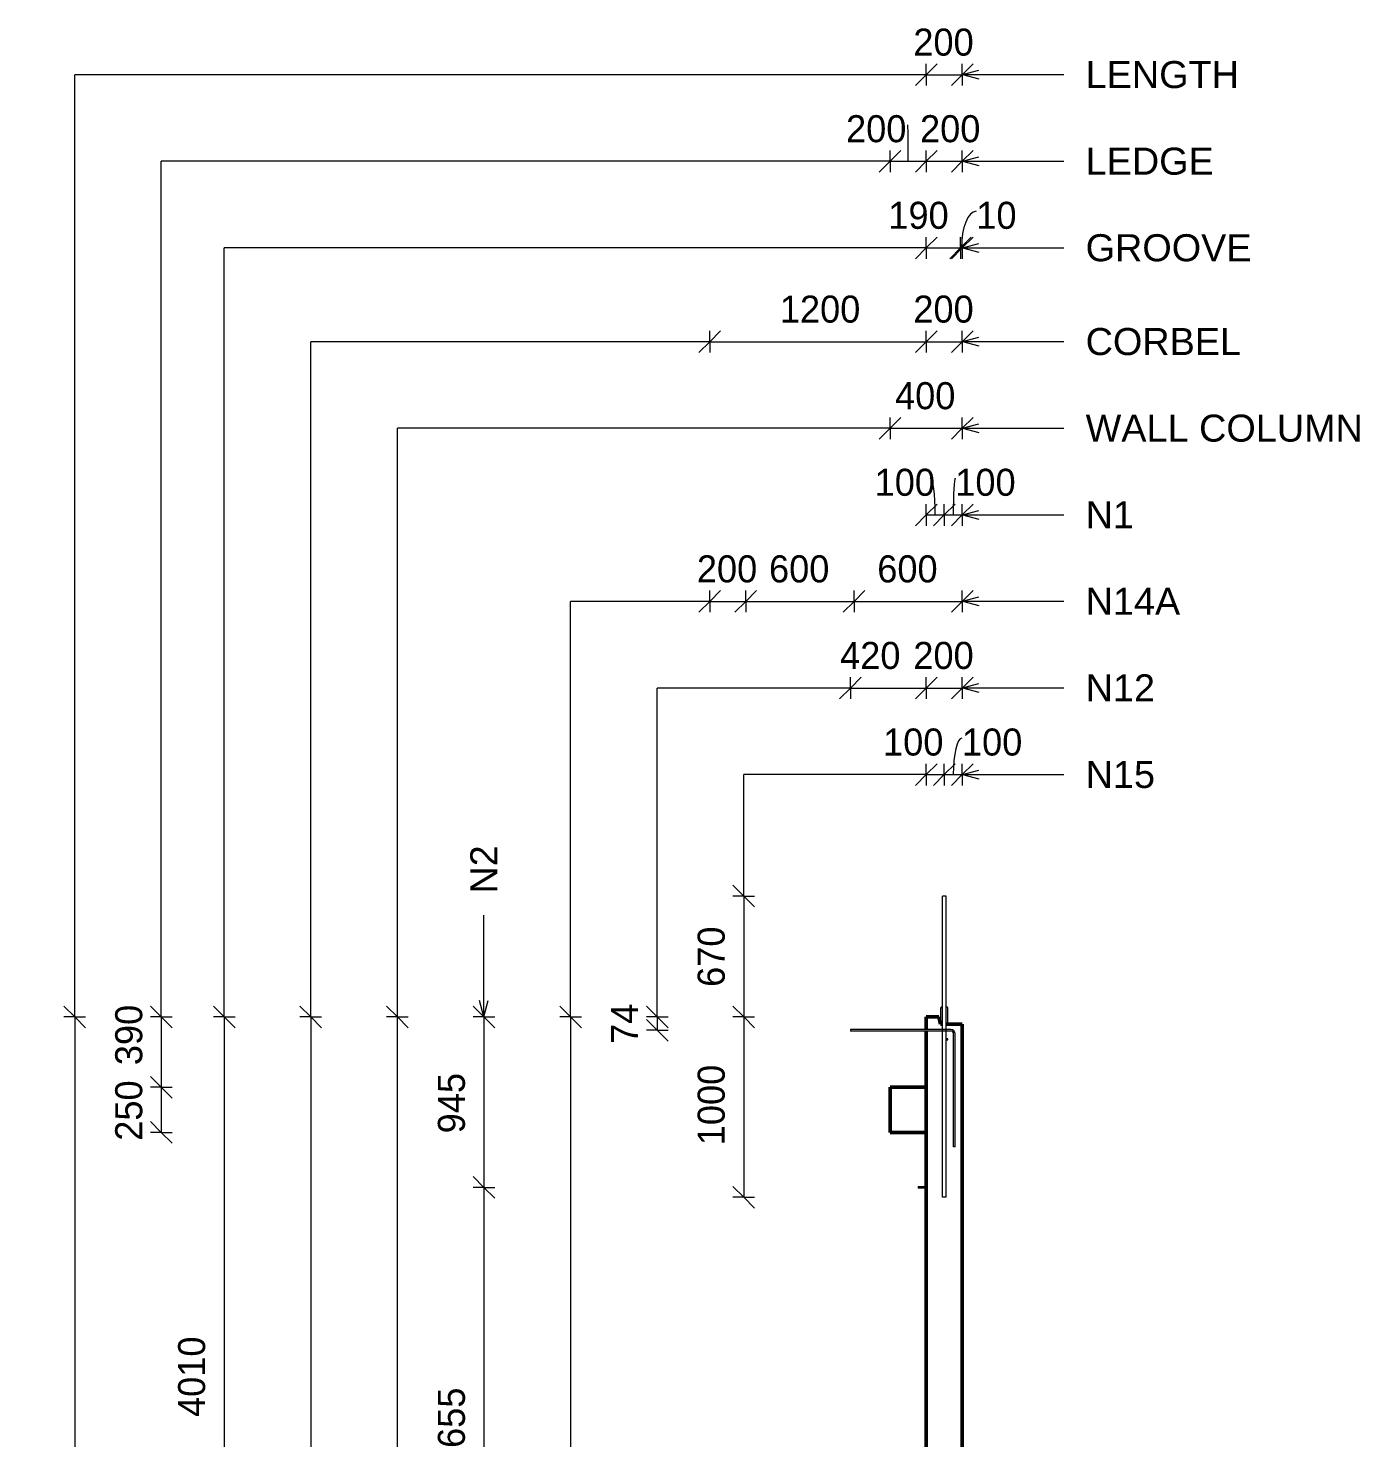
# Model space of a CAD drawing. Header units: millimetres. Extents: x -1213 to 19667, y -2591 to 13692.
# Drawn here: x 12203 to 19584, y 5367 to 13181 of the extents above; entities that cross this region are included whole.
import ezdxf

# ---------------------------------------------------------------- set-up
doc = ezdxf.new("R2010")
doc.units = ezdxf.units.MM
for name, color, linetype, lineweight in [('A-ANNO-DIMS', 211, 'Continuous', 9), ('A-ANNO-DIMS-60', 211, 'Continuous', 9), ('A-DETL-MBND', 5, 'Continuous', 18), ('A-DETL-THIN', 151, 'Continuous', 18), ('A-GENM', 13, 'Continuous', 18), ('A-WALL', 113, 'Continuous', 25), ('G-ANNO-TEXT', 231, 'Continuous', 9), ('S-BEAM', 12, 'Continuous', 18), ('S-RBAR', 171, 'Continuous', 18)]:
    doc.layers.add(name, color=color, linetype=linetype, lineweight=lineweight)
doc.styles.add('Arial_1', font='arial.ttf', dxfattribs={"height": 150})
doc.styles.add('Nirmala UI Semilight', font='NirmalaS.ttf', dxfattribs={"height": 150})
doc.dimstyles.new('Arrow_Filled_-_2_5_NI_UI', dxfattribs={"dimscale": 304.8, "dimtxt": 157.104592, "dimasz": 0.393701, "dimexe": 0.19685, "dimexo": 0.0625, "dimgap": 0.19685, "dimtad": 1, "dimdec": 4, "dimzin": 0, "dimdsep": 46, "dimtxsty": 'Nirmala UI Semilight', "dimblk1": 'OBLIQUE', "dimblk2": 'OBLIQUE', "dimsah": 1, "dimcen": 0.09, "dimazin": 0, "dimtfac": 1, "dimtdec": 4, "dimtix": 1, "dimtmove": 0, "dimatfit": 3, "dimfxl": 0.19685, "dimfxlon": 1, "dimtvp": 1, "dimtolj": 1, "dimtzin": 0, "dimarcsym": 2})
doc.dimstyles.new('Arrow_Filled_-_2_5_NI_UI_1', dxfattribs={"dimscale": 304.8, "dimtxt": 157.104592, "dimasz": 0.393701, "dimexe": 0.19685, "dimexo": 0.0625, "dimgap": 0.19685, "dimtad": 1, "dimdec": 4, "dimzin": 0, "dimdsep": 46, "dimtxsty": 'Nirmala UI Semilight', "dimblk1": 'OBLIQUE', "dimblk2": 'OBLIQUE', "dimsah": 1, "dimcen": 0.09, "dimazin": 0, "dimtfac": 1, "dimtdec": 4, "dimtix": 1, "dimtmove": 2, "dimatfit": 3, "dimfxl": 0.19685, "dimfxlon": 1, "dimtvp": 1, "dimtolj": 1, "dimtzin": 0, "dimarcsym": 2})
doc.dimstyles.new('Arrow_Filled_-_2_5_NI_UI_2', dxfattribs={"dimscale": 304.8, "dimtxt": 157.104592, "dimasz": 0.393701, "dimexe": 0.19685, "dimexo": 0.0625, "dimgap": 0.19685, "dimtad": 1, "dimdec": 4, "dimzin": 0, "dimdsep": 46, "dimtxsty": 'Nirmala UI Semilight', "dimblk1": 'OBLIQUE', "dimblk2": 'OBLIQUE', "dimsah": 1, "dimcen": 0.09, "dimazin": 0, "dimtfac": 1, "dimtdec": 4, "dimtix": 1, "dimtmove": 1, "dimatfit": 3, "dimfxl": 0.19685, "dimfxlon": 1, "dimtvp": 1, "dimtolj": 1, "dimtzin": 0, "dimarcsym": 2})

# ---------------------------------------------------------------- blocks, each defined once
blk = doc.blocks.new('M_Rectangular Corbel - M_Rectangular Corbel-2189266-Elevation Right')
at = {"layer": 'S-BEAM', "lineweight": 50}
for p, q in [((12913.8, 7310), (12713.8, 7310)), ((12713.8, 7310), (12713.8, 7060)), ((12913.8, 7060), (12913.8, 7310)), ((12713.8, 7060), (12913.8, 7060))]:
    blk.add_line(p, q, dxfattribs=at)
blk = doc.blocks.new('RR spread anchor face based - RR-SA-4_0-180-1726831-Elevation Right')
at = {"layer": 'A-GENM'}
for p, q in [((12996.3, 7753.8), (12993.8, 7748.8)), ((12993.8, 7748.8), (12993.8, 7660.7)), ((13003.2, 7753.8), (12996.3, 7753.8)), ((13031.3, 7753.8), (13023.8, 7753.8)), ((13033.8, 7748.8), (13031.3, 7753.8)), ((13033.8, 7660), (13033.8, 7748.8)), ((13033.8, 7579.4), (13023.8, 7579.4)), ((13023.8, 7573.8), (13033.8, 7573.8)), ((13033.8, 7573.8), (13033.8, 7579.4))]:
    blk.add_line(p, q, dxfattribs=at)
blk = doc.blocks.new('RR spread anchor face based - RR-SA-2_5-200-1726821-Elevation Right')
at = {"layer": 'A-GENM'}
for p, q in [((12868.8, 6760), (12873.8, 6760)), ((12868.8, 6760), (12868.8, 6750)), ((12873.8, 6750), (12868.8, 6750)), ((12873.8, 6760), (12913.8, 6760)), ((12873.8, 6760), (12873.8, 6750)), ((12913.8, 6750), (12873.8, 6750))]:
    blk.add_line(p, q, dxfattribs=at)
blk = doc.blocks.new('DIMBLOCK118-Elevation Right')
at = {"layer": 'A-ANNO-DIMS-60'}
for p, q in [((17181, 12923.3), (17241, 12983.3)), ((17181, 12923.3), (17181, 12983.3)), ((17381, 12923.3), (17441, 12983.3)), ((17381, 12923.3), (17381, 12983.3)), ((17181, 12923.3), (17121, 12863.3)), ((17181, 12923.3), (17381, 12923.3)), ((17181, 12923.3), (17181, 12863.3)), ((17381, 12923.3), (17321, 12863.3)), ((17381, 12923.3), (17381, 12863.3))]:
    blk.add_line(p, q, dxfattribs=at)
at = {"layer": 'A-ANNO-DIMS-60', "color": 0, "insert": (17109.7, 13179), "char_height": 150, "width": 411.328, "attachment_point": 1, "line_spacing_factor": 1.142579, "style": 'Nirmala UI Semilight'}
blk.add_mtext('200', dxfattribs=at)
blk = doc.blocks.new('_Oblique')
at = {"color": 0, "linetype": 'ByBlock', "lineweight": -2}
blk.add_line((-0.5, -0.5), (0.5, 0.5), dxfattribs=at)
blk = doc.blocks.new('DIMBLOCK119-Elevation Right')
at = {"layer": 'A-ANNO-DIMS-60'}
for p, q in [((16981, 12443.3), (17041, 12503.3)), ((16981, 12443.3), (16981, 12503.3)), ((17181, 12443.3), (17241, 12503.3)), ((17181, 12443.3), (17181, 12503.3)), ((16981, 12443.3), (16921, 12383.3)), ((16981, 12443.3), (17181, 12443.3)), ((16981, 12443.3), (16981, 12383.3)), ((17181, 12443.3), (17121, 12383.3)), ((17181, 12443.3), (17181, 12383.3))]:
    blk.add_line(p, q, dxfattribs=at)
blk.add_ellipse((17079.5, 12443.3), major_axis=(0, 202.8), ratio=0.007655, start_param=4.712389, end_param=6.283185, dxfattribs=at)
at = {"layer": 'A-ANNO-DIMS-60', "color": 0, "insert": (16736.7, 12699), "char_height": 150, "width": 411.328, "attachment_point": 1, "line_spacing_factor": 1.142579, "style": 'Nirmala UI Semilight'}
blk.add_mtext('200', dxfattribs=at)
blk = doc.blocks.new('DIMBLOCK120-Elevation Right')
at = {"layer": 'A-ANNO-DIMS-60'}
for p, q in [((17181, 12443.3), (17241, 12503.3)), ((17181, 12443.3), (17181, 12503.3)), ((17381, 12443.3), (17441, 12503.3)), ((17381, 12443.3), (17381, 12503.3)), ((17181, 12443.3), (17121, 12383.3)), ((17181, 12443.3), (17381, 12443.3)), ((17181, 12443.3), (17181, 12383.3)), ((17381, 12443.3), (17321, 12383.3)), ((17381, 12443.3), (17381, 12383.3))]:
    blk.add_line(p, q, dxfattribs=at)
at = {"layer": 'A-ANNO-DIMS-60', "color": 0, "insert": (17146.8, 12699), "char_height": 150, "width": 411.328, "attachment_point": 1, "line_spacing_factor": 1.142579, "style": 'Nirmala UI Semilight'}
blk.add_mtext('200', dxfattribs=at)
blk = doc.blocks.new('DIMBLOCK121-Elevation Right')
at = {"layer": 'A-ANNO-DIMS-60'}
for p, q in [((17181, 10483.3), (17121, 10423.3)), ((17181, 10483.3), (17241, 10543.3)), ((17181, 10483.3), (17181, 10543.3)), ((17181, 10483.3), (17281, 10483.3)), ((17181, 10483.3), (17181, 10423.3)), ((17281, 10483.3), (17221, 10423.3)), ((17281, 10483.3), (17341, 10543.3)), ((17281, 10483.3), (17281, 10543.3)), ((17281, 10483.3), (17281, 10423.3))]:
    blk.add_line(p, q, dxfattribs=at)
blk.add_ellipse((17203.7, 10483.3), major_axis=(0, 202.8), ratio=0.134811, start_param=4.712389, end_param=6.283185, dxfattribs=at)
at = {"layer": 'A-ANNO-DIMS-60', "color": 0, "insert": (16895.2, 10739), "char_height": 150, "width": 370.196, "attachment_point": 1, "line_spacing_factor": 1.142579, "style": 'Nirmala UI Semilight'}
blk.add_mtext('100', dxfattribs=at)
blk = doc.blocks.new('DIMBLOCK122-Elevation Right')
at = {"layer": 'A-ANNO-DIMS-60'}
for p, q in [((17281, 10483.3), (17221, 10423.3)), ((17281, 10483.3), (17341, 10543.3)), ((17281, 10483.3), (17281, 10543.3)), ((17281, 10483.3), (17381, 10483.3)), ((17281, 10483.3), (17281, 10423.3)), ((17381, 10483.3), (17321, 10423.3)), ((17381, 10483.3), (17441, 10543.3)), ((17381, 10483.3), (17381, 10543.3)), ((17381, 10483.3), (17381, 10423.3))]:
    blk.add_line(p, q, dxfattribs=at)
blk.add_ellipse((17342.2, 10483.3), major_axis=(0, 202.8), ratio=0.054998, start_param=0, end_param=1.570796, dxfattribs=at)
at = {"layer": 'A-ANNO-DIMS-60', "color": 0, "insert": (17342.2, 10739), "char_height": 150, "width": 370.196, "attachment_point": 1, "line_spacing_factor": 1.142579, "style": 'Nirmala UI Semilight'}
blk.add_mtext('100', dxfattribs=at)
blk = doc.blocks.new('DIMBLOCK123-Elevation Right')
at = {"layer": 'A-ANNO-DIMS-60'}
for p, q in [((16761, 9523.3), (16821, 9583.3)), ((16761, 9523.3), (16761, 9583.3)), ((17181, 9523.3), (17241, 9583.3)), ((17181, 9523.3), (17181, 9583.3)), ((16761, 9523.3), (16701, 9463.3)), ((16761, 9523.3), (17181, 9523.3)), ((16761, 9523.3), (16761, 9463.3)), ((17181, 9523.3), (17121, 9463.3)), ((17181, 9523.3), (17181, 9463.3))]:
    blk.add_line(p, q, dxfattribs=at)
at = {"layer": 'A-ANNO-DIMS-60', "color": 0, "insert": (16703.7, 9779), "char_height": 150, "width": 414.756, "attachment_point": 1, "line_spacing_factor": 1.142579, "style": 'Nirmala UI Semilight'}
blk.add_mtext('420', dxfattribs=at)
blk = doc.blocks.new('DIMBLOCK124-Elevation Right')
at = {"layer": 'A-ANNO-DIMS-60'}
for p, q in [((17181, 9523.3), (17241, 9583.3)), ((17181, 9523.3), (17181, 9583.3)), ((17381, 9523.3), (17441, 9583.3)), ((17381, 9523.3), (17381, 9583.3)), ((17181, 9523.3), (17121, 9463.3)), ((17181, 9523.3), (17381, 9523.3)), ((17181, 9523.3), (17181, 9463.3)), ((17381, 9523.3), (17321, 9463.3)), ((17381, 9523.3), (17381, 9463.3))]:
    blk.add_line(p, q, dxfattribs=at)
at = {"layer": 'A-ANNO-DIMS-60', "color": 0, "insert": (17109.7, 9779), "char_height": 150, "width": 411.328, "attachment_point": 1, "line_spacing_factor": 1.142579, "style": 'Nirmala UI Semilight'}
blk.add_mtext('200', dxfattribs=at)
blk = doc.blocks.new('DIMBLOCK125-Elevation Right')
at = {"layer": 'A-ANNO-DIMS-60'}
for p, q in [((12461.4, 7700), (12401.4, 7760)), ((12461.4, 7700), (12401.4, 7700)), ((12461.4, 7700), (12461.4, -1395)), ((12461.4, 7700), (12521.4, 7640)), ((12461.4, 7700), (12521.4, 7700)), ((12461.4, -1395), (12401.4, -1335)), ((12461.4, -1395), (12401.4, -1395)), ((12461.4, -1395), (12521.4, -1455)), ((12461.4, -1395), (12521.4, -1395))]:
    blk.add_line(p, q, dxfattribs=at)
at = {"layer": 'A-ANNO-DIMS-60', "color": 0, "insert": (12205.7, 2924), "char_height": 150, "width": 548.438, "attachment_point": 1, "rotation": 90, "line_spacing_factor": 1.142579, "style": 'Nirmala UI Semilight'}
blk.add_mtext('9095', dxfattribs=at)
blk = doc.blocks.new('DIMBLOCK126-Elevation Right')
at = {"layer": 'A-ANNO-DIMS-60'}
for p, q in [((12941.4, 7700), (12881.4, 7760)), ((12941.4, 7700), (12881.4, 7700)), ((12941.4, 7700), (12941.4, 7310)), ((12941.4, 7700), (13001.4, 7640)), ((12941.4, 7700), (13001.4, 7700)), ((12941.4, 7310), (12881.4, 7370)), ((12941.4, 7310), (12881.4, 7310)), ((12941.4, 7310), (13001.4, 7250)), ((12941.4, 7310), (13001.4, 7310))]:
    blk.add_line(p, q, dxfattribs=at)
at = {"layer": 'A-ANNO-DIMS-60', "color": 0, "insert": (12685.7, 7432.5), "char_height": 150, "width": 411.328, "attachment_point": 1, "rotation": 90, "line_spacing_factor": 1.142579, "style": 'Nirmala UI Semilight'}
blk.add_mtext('390', dxfattribs=at)
blk = doc.blocks.new('DIMBLOCK127-Elevation Right')
at = {"layer": 'A-ANNO-DIMS-60'}
for p, q in [((12941.4, 7310), (12881.4, 7370)), ((12941.4, 7310), (12881.4, 7310)), ((12941.4, 7310), (12941.4, 7060)), ((12941.4, 7310), (13001.4, 7250)), ((12941.4, 7310), (13001.4, 7310)), ((12941.4, 7060), (12881.4, 7120)), ((12941.4, 7060), (12881.4, 7060)), ((12941.4, 7060), (13001.4, 7000)), ((12941.4, 7060), (13001.4, 7060))]:
    blk.add_line(p, q, dxfattribs=at)
at = {"layer": 'A-ANNO-DIMS-60', "color": 0, "insert": (12685.7, 7013.6), "char_height": 150, "width": 411.328, "attachment_point": 1, "rotation": 90, "line_spacing_factor": 1.142579, "style": 'Nirmala UI Semilight'}
blk.add_mtext('250', dxfattribs=at)
blk = doc.blocks.new('DIMBLOCK128-Elevation Right')
at = {"layer": 'A-ANNO-DIMS-60'}
for p, q in [((14729.9, 7700), (14669.9, 7760)), ((14729.9, 7700), (14669.9, 7700)), ((14729.9, 7700), (14729.9, 6755)), ((14729.9, 7700), (14789.9, 7640)), ((14729.9, 7700), (14789.9, 7700)), ((14729.9, 6755), (14669.9, 6815)), ((14729.9, 6755), (14669.9, 6755)), ((14729.9, 6755), (14789.9, 6695)), ((14729.9, 6755), (14789.9, 6755))]:
    blk.add_line(p, q, dxfattribs=at)
at = {"layer": 'A-ANNO-DIMS-60', "color": 0, "insert": (14474.2, 7054.7), "char_height": 150, "width": 414.756, "attachment_point": 1, "rotation": 90, "line_spacing_factor": 1.142579, "style": 'Nirmala UI Semilight'}
blk.add_mtext('945', dxfattribs=at)
blk = doc.blocks.new('DIMBLOCK129-Elevation Right')
at = {"layer": 'A-ANNO-DIMS-60'}
for p, q in [((14729.9, 6755), (14669.9, 6815)), ((14729.9, 6755), (14669.9, 6755)), ((14729.9, 6755), (14729.9, 4100)), ((14729.9, 6755), (14789.9, 6695)), ((14729.9, 6755), (14789.9, 6755)), ((14729.9, 4100), (14669.9, 4160)), ((14729.9, 4100), (14669.9, 4100)), ((14729.9, 4100), (14789.9, 4040)), ((14729.9, 4100), (14789.9, 4100))]:
    blk.add_line(p, q, dxfattribs=at)
at = {"layer": 'A-ANNO-DIMS-60', "color": 0, "insert": (14474.2, 5199), "char_height": 150, "width": 548.438, "attachment_point": 1, "rotation": 90, "line_spacing_factor": 1.142579, "style": 'Nirmala UI Semilight'}
blk.add_mtext('2655', dxfattribs=at)
blk = doc.blocks.new('DIMBLOCK133-Elevation Right')
at = {"layer": 'A-ANNO-DIMS-60'}
for p, q in [((15689.9, 7700), (15629.9, 7760)), ((15689.9, 7700), (15629.9, 7700)), ((15689.9, 7626), (15629.9, 7686)), ((15689.9, 7700), (15689.9, 7626)), ((15689.9, 7700), (15749.9, 7640)), ((15689.9, 7700), (15749.9, 7700)), ((15689.9, 7626), (15629.9, 7626)), ((15689.9, 7626), (15749.9, 7566)), ((15689.9, 7626), (15749.9, 7626))]:
    blk.add_line(p, q, dxfattribs=at)
at = {"layer": 'A-ANNO-DIMS-60', "color": 0, "insert": (15434.2, 7550.2), "char_height": 150, "width": 270.791, "attachment_point": 1, "rotation": 90, "line_spacing_factor": 1.142579, "style": 'Nirmala UI Semilight'}
blk.add_mtext('74', dxfattribs=at)
blk = doc.blocks.new('DIMBLOCK139-Elevation Right')
at = {"layer": 'A-ANNO-DIMS-60'}
for p, q in [((16169.9, 8370), (16109.9, 8430)), ((16169.9, 8370), (16109.9, 8370)), ((16169.9, 8370), (16169.9, 7700)), ((16169.9, 8370), (16229.9, 8310)), ((16169.9, 8370), (16229.9, 8370)), ((16169.9, 7700), (16109.9, 7760)), ((16169.9, 7700), (16109.9, 7700)), ((16169.9, 7700), (16229.9, 7640)), ((16169.9, 7700), (16229.9, 7700))]:
    blk.add_line(p, q, dxfattribs=at)
at = {"layer": 'A-ANNO-DIMS-60', "color": 0, "insert": (15914.2, 7866.5), "char_height": 150, "width": 404.473, "attachment_point": 1, "rotation": 90, "line_spacing_factor": 1.142579, "style": 'Nirmala UI Semilight'}
blk.add_mtext('670', dxfattribs=at)
blk = doc.blocks.new('DIMBLOCK140-Elevation Right')
at = {"layer": 'A-ANNO-DIMS-60'}
for p, q in [((16169.9, 7700), (16109.9, 7760)), ((16169.9, 7700), (16109.9, 7700)), ((16169.9, 7700), (16169.9, 6700)), ((16169.9, 7700), (16229.9, 7640)), ((16169.9, 7700), (16229.9, 7700)), ((16169.9, 6700), (16109.9, 6760)), ((16169.9, 6700), (16109.9, 6700)), ((16169.9, 6700), (16229.9, 6640)), ((16169.9, 6700), (16229.9, 6700))]:
    blk.add_line(p, q, dxfattribs=at)
at = {"layer": 'A-ANNO-DIMS-60', "color": 0, "insert": (15914.2, 6988.6), "char_height": 150, "width": 507.305, "attachment_point": 1, "rotation": 90, "line_spacing_factor": 1.142579, "style": 'Nirmala UI Semilight'}
blk.add_mtext('1000', dxfattribs=at)
blk = doc.blocks.new('DIMBLOCK141-Elevation Right')
at = {"layer": 'A-ANNO-DIMS-60'}
for p, q in [((17181, 11963.3), (17121, 11903.3)), ((17181, 11963.3), (17241, 12023.3)), ((17181, 11963.3), (17181, 12023.3)), ((17181, 11963.3), (17371.1, 11963.3)), ((17181, 11963.3), (17181, 11903.3)), ((17371.1, 11963.3), (17311.1, 11903.3)), ((17371.1, 11963.3), (17431.1, 12023.3)), ((17371.1, 11963.3), (17371.1, 12023.3)), ((17371.1, 11963.3), (17371.1, 11903.3))]:
    blk.add_line(p, q, dxfattribs=at)
at = {"layer": 'A-ANNO-DIMS-60', "color": 0, "insert": (16971.1, 12219), "char_height": 150, "width": 370.196, "attachment_point": 1, "line_spacing_factor": 1.142579, "style": 'Nirmala UI Semilight'}
blk.add_mtext('190', dxfattribs=at)
blk = doc.blocks.new('DIMBLOCK142-Elevation Right')
at = {"layer": 'A-ANNO-DIMS-60'}
for p, q in [((17371.1, 11963.3), (17311.1, 11903.3)), ((17381, 11963.3), (17321, 11903.3)), ((17371.1, 11963.3), (17431.1, 12023.3)), ((17371.1, 11963.3), (17371.1, 12023.3)), ((17371.1, 11963.3), (17381, 11963.3)), ((17371.1, 11963.3), (17371.1, 11903.3)), ((17381, 11963.3), (17441, 12023.3)), ((17381, 11963.3), (17381, 12023.3)), ((17381, 11963.3), (17381, 11903.3))]:
    blk.add_line(p, q, dxfattribs=at)
blk.add_ellipse((17458.8, 11963.3), major_axis=(0, 202.8), ratio=0.407611, start_param=0, end_param=1.570796, dxfattribs=at)
at = {"layer": 'A-ANNO-DIMS-60', "color": 0, "insert": (17458.8, 12219), "char_height": 150, "width": 233.086, "attachment_point": 1, "line_spacing_factor": 1.142579, "style": 'Nirmala UI Semilight'}
blk.add_mtext('10', dxfattribs=at)
blk = doc.blocks.new('DIMBLOCK143-Elevation Right')
at = {"layer": 'A-ANNO-DIMS-60'}
for p, q in [((13289.9, 7700), (13229.9, 7760)), ((13289.9, 7700), (13229.9, 7700)), ((13289.9, 7700), (13289.9, 3689.9)), ((13289.9, 7700), (13349.9, 7640)), ((13289.9, 7700), (13349.9, 7700)), ((13289.9, 3689.9), (13229.9, 3749.9)), ((13289.9, 3689.9), (13229.9, 3689.9)), ((13289.9, 3689.9), (13349.9, 3629.9)), ((13289.9, 3689.9), (13349.9, 3689.9))]:
    blk.add_line(p, q, dxfattribs=at)
at = {"layer": 'A-ANNO-DIMS-60', "color": 0, "insert": (13034.2, 5482.2), "char_height": 150, "width": 510.733, "attachment_point": 1, "rotation": 90, "line_spacing_factor": 1.142579, "style": 'Nirmala UI Semilight'}
blk.add_mtext('4010', dxfattribs=at)
blk = doc.blocks.new('DIMBLOCK148-Elevation Right')
at = {"layer": 'A-ANNO-DIMS-60'}
for p, q in [((17181, 9043.3), (17241, 9103.3)), ((17181, 9043.3), (17181, 9103.3)), ((17281, 9043.3), (17341, 9103.3)), ((17281, 9043.3), (17281, 9103.3)), ((17181, 9043.3), (17121, 8983.3)), ((17181, 9043.3), (17281, 9043.3)), ((17181, 9043.3), (17181, 8983.3)), ((17281, 9043.3), (17221, 8983.3)), ((17281, 9043.3), (17281, 8983.3))]:
    blk.add_line(p, q, dxfattribs=at)
at = {"layer": 'A-ANNO-DIMS-60', "color": 0, "insert": (16941.9, 9299), "char_height": 150, "width": 370.196, "attachment_point": 1, "line_spacing_factor": 1.142579, "style": 'Nirmala UI Semilight'}
blk.add_mtext('100', dxfattribs=at)
blk = doc.blocks.new('DIMBLOCK149-Elevation Right')
at = {"layer": 'A-ANNO-DIMS-60'}
for p, q in [((17281, 9043.3), (17341, 9103.3)), ((17281, 9043.3), (17281, 9103.3)), ((17381, 9043.3), (17441, 9103.3)), ((17381, 9043.3), (17381, 9103.3)), ((17281, 9043.3), (17221, 8983.3)), ((17281, 9043.3), (17381, 9043.3)), ((17281, 9043.3), (17281, 8983.3)), ((17381, 9043.3), (17321, 8983.3)), ((17381, 9043.3), (17381, 8983.3))]:
    blk.add_line(p, q, dxfattribs=at)
blk.add_ellipse((17379.2, 9043.3), major_axis=(0, 202.8), ratio=0.237257, start_param=0, end_param=1.570796, dxfattribs=at)
at = {"layer": 'A-ANNO-DIMS-60', "color": 0, "insert": (17379.2, 9299), "char_height": 150, "width": 370.196, "attachment_point": 1, "line_spacing_factor": 1.142579, "style": 'Nirmala UI Semilight'}
blk.add_mtext('100', dxfattribs=at)
blk = doc.blocks.new('DIMBLOCK150-Elevation Right')
at = {"layer": 'A-ANNO-DIMS-60'}
for p, q in [((15981, 10003.3), (15921, 9943.3)), ((15981, 10003.3), (16041, 10063.3)), ((15981, 10003.3), (15981, 10063.3)), ((15981, 10003.3), (16181, 10003.3)), ((15981, 10003.3), (15981, 9943.3)), ((16181, 10003.3), (16121, 9943.3)), ((16181, 10003.3), (16241, 10063.3)), ((16181, 10003.3), (16181, 10063.3)), ((16181, 10003.3), (16181, 9943.3))]:
    blk.add_line(p, q, dxfattribs=at)
at = {"layer": 'A-ANNO-DIMS-60', "color": 0, "insert": (15909.7, 10259), "char_height": 150, "width": 411.328, "attachment_point": 1, "line_spacing_factor": 1.142579, "style": 'Nirmala UI Semilight'}
blk.add_mtext('200', dxfattribs=at)
blk = doc.blocks.new('DIMBLOCK151-Elevation Right')
at = {"layer": 'A-ANNO-DIMS-60'}
for p, q in [((16181, 10003.3), (16121, 9943.3)), ((16181, 10003.3), (16241, 10063.3)), ((16181, 10003.3), (16181, 10063.3)), ((16181, 10003.3), (16781, 10003.3)), ((16181, 10003.3), (16181, 9943.3)), ((16781, 10003.3), (16721, 9943.3)), ((16781, 10003.3), (16841, 10063.3)), ((16781, 10003.3), (16781, 10063.3)), ((16781, 10003.3), (16781, 9943.3))]:
    blk.add_line(p, q, dxfattribs=at)
at = {"layer": 'A-ANNO-DIMS-60', "color": 0, "insert": (16309.7, 10259), "char_height": 150, "width": 411.328, "attachment_point": 1, "line_spacing_factor": 1.142579, "style": 'Nirmala UI Semilight'}
blk.add_mtext('600', dxfattribs=at)
blk = doc.blocks.new('DIMBLOCK152-Elevation Right')
at = {"layer": 'A-ANNO-DIMS-60'}
for p, q in [((16781, 10003.3), (16721, 9943.3)), ((16781, 10003.3), (16841, 10063.3)), ((16781, 10003.3), (16781, 10063.3)), ((16781, 10003.3), (17381, 10003.3)), ((16781, 10003.3), (16781, 9943.3)), ((17381, 10003.3), (17321, 9943.3)), ((17381, 10003.3), (17441, 10063.3)), ((17381, 10003.3), (17381, 10063.3)), ((17381, 10003.3), (17381, 9943.3))]:
    blk.add_line(p, q, dxfattribs=at)
at = {"layer": 'A-ANNO-DIMS-60', "color": 0, "insert": (16909.7, 10259), "char_height": 150, "width": 411.328, "attachment_point": 1, "line_spacing_factor": 1.142579, "style": 'Nirmala UI Semilight'}
blk.add_mtext('600', dxfattribs=at)
blk = doc.blocks.new('DIMBLOCK153-Elevation Right')
at = {"layer": 'A-ANNO-DIMS-60'}
for p, q in [((15209.9, 7700), (15149.9, 7760)), ((15209.9, 7700), (15149.9, 7700)), ((15209.9, 7700), (15209.9, 1225)), ((15209.9, 7700), (15269.9, 7640)), ((15209.9, 7700), (15269.9, 7700)), ((15209.9, 1225), (15149.9, 1285)), ((15209.9, 1225), (15149.9, 1225)), ((15209.9, 1225), (15269.9, 1165)), ((15209.9, 1225), (15269.9, 1225))]:
    blk.add_line(p, q, dxfattribs=at)
at = {"layer": 'A-ANNO-DIMS-60', "color": 0, "insert": (14954.2, 4235.4), "char_height": 150, "width": 545.01, "attachment_point": 1, "rotation": 90, "line_spacing_factor": 1.142579, "style": 'Nirmala UI Semilight'}
blk.add_mtext('6475', dxfattribs=at)
blk = doc.blocks.new('DIMBLOCK156-Elevation Right')
at = {"layer": 'A-ANNO-DIMS-60'}
for p, q in [((16981, 10963.3), (17041, 11023.3)), ((16981, 10963.3), (16981, 11023.3)), ((17381, 10963.3), (17441, 11023.3)), ((17381, 10963.3), (17381, 11023.3)), ((16981, 10963.3), (16921, 10903.3)), ((16981, 10963.3), (17381, 10963.3)), ((16981, 10963.3), (16981, 10903.3)), ((17381, 10963.3), (17321, 10903.3)), ((17381, 10963.3), (17381, 10903.3))]:
    blk.add_line(p, q, dxfattribs=at)
at = {"layer": 'A-ANNO-DIMS-60', "color": 0, "insert": (17008.2, 11219), "char_height": 150, "width": 414.756, "attachment_point": 1, "line_spacing_factor": 1.142579, "style": 'Nirmala UI Semilight'}
blk.add_mtext('400', dxfattribs=at)
blk = doc.blocks.new('DIMBLOCK158-Elevation Right')
at = {"layer": 'A-ANNO-DIMS-60'}
for p, q in [((14249.9, 7700), (14189.9, 7760)), ((14249.9, 7700), (14189.9, 7700)), ((14249.9, 1040), (14249.9, 7700)), ((14249.9, 7700), (14309.9, 7640)), ((14249.9, 7700), (14309.9, 7700)), ((14249.9, 1040), (14189.9, 1100)), ((14249.9, 1040), (14189.9, 1040)), ((14249.9, 1040), (14309.9, 980)), ((14249.9, 1040), (14309.9, 1040))]:
    blk.add_line(p, q, dxfattribs=at)
at = {"layer": 'A-ANNO-DIMS-60', "color": 0, "insert": (13994.2, 4141.5), "char_height": 150, "width": 548.438, "attachment_point": 1, "rotation": 90, "line_spacing_factor": 1.142579, "style": 'Nirmala UI Semilight'}
blk.add_mtext('6660', dxfattribs=at)
blk = doc.blocks.new('DIMBLOCK159-Elevation Right')
at = {"layer": 'A-ANNO-DIMS-60'}
for p, q in [((13769.9, 7700), (13709.9, 7760)), ((13769.9, 7700), (13709.9, 7700)), ((13769.9, 7700), (13769.9, 1040)), ((13769.9, 7700), (13829.9, 7640)), ((13769.9, 7700), (13829.9, 7700)), ((13769.9, 1040), (13709.9, 1100)), ((13769.9, 1040), (13709.9, 1040)), ((13769.9, 1040), (13829.9, 980)), ((13769.9, 1040), (13829.9, 1040))]:
    blk.add_line(p, q, dxfattribs=at)
at = {"layer": 'A-ANNO-DIMS-60', "color": 0, "insert": (13514.2, 4141.5), "char_height": 150, "width": 548.438, "attachment_point": 1, "rotation": 90, "line_spacing_factor": 1.142579, "style": 'Nirmala UI Semilight'}
blk.add_mtext('6660', dxfattribs=at)
blk = doc.blocks.new('DIMBLOCK162-Elevation Right')
at = {"layer": 'A-ANNO-DIMS-60'}
for p, q in [((15981, 11443.3), (16041, 11503.3)), ((15981, 11443.3), (15981, 11503.3)), ((17181, 11443.3), (17241, 11503.3)), ((17181, 11443.3), (17181, 11503.3)), ((15981, 11443.3), (15921, 11383.3)), ((15981, 11443.3), (17181, 11443.3)), ((15981, 11443.3), (15981, 11383.3)), ((17181, 11443.3), (17121, 11383.3)), ((17181, 11443.3), (17181, 11383.3))]:
    blk.add_line(p, q, dxfattribs=at)
at = {"layer": 'A-ANNO-DIMS-60', "color": 0, "insert": (16369.7, 11699), "char_height": 150, "width": 507.305, "attachment_point": 1, "line_spacing_factor": 1.142579, "style": 'Nirmala UI Semilight'}
blk.add_mtext('1200', dxfattribs=at)
blk = doc.blocks.new('DIMBLOCK163-Elevation Right')
at = {"layer": 'A-ANNO-DIMS-60'}
for p, q in [((17181, 11443.3), (17241, 11503.3)), ((17181, 11443.3), (17181, 11503.3)), ((17381, 11443.3), (17441, 11503.3)), ((17381, 11443.3), (17381, 11503.3)), ((17181, 11443.3), (17121, 11383.3)), ((17181, 11443.3), (17381, 11443.3)), ((17181, 11443.3), (17181, 11383.3)), ((17381, 11443.3), (17321, 11383.3)), ((17381, 11443.3), (17381, 11383.3))]:
    blk.add_line(p, q, dxfattribs=at)
at = {"layer": 'A-ANNO-DIMS-60', "color": 0, "insert": (17109.7, 11699), "char_height": 150, "width": 411.328, "attachment_point": 1, "line_spacing_factor": 1.142579, "style": 'Nirmala UI Semilight'}
blk.add_mtext('200', dxfattribs=at)

msp = doc.modelspace()

# ---------------------------------------------------------------- linework, layer by layer
at = {"layer": 'A-DETL-MBND'}
for p, q in [((13769.88157, 7700), (13769.88157, 11443.32664)), ((15981.04803, 11443.32664), (13769.88157, 11443.32664)), ((14249.88157, 7700), (14249.88157, 10963.32664)), ((16981.04803, 10963.32664), (14249.88157, 10963.32664)), ((15209.88157, 7700), (15209.88157, 10003.32664)), ((15981.04803, 10003.32664), (15209.88157, 10003.32664))]:
    msp.add_line(p, q, dxfattribs=at)
at = {"layer": 'A-DETL-THIN'}
for p, q in [((12461.40331, 7700), (12461.40331, 12923.32664)), ((17181.04803, 12923.32664), (12461.40331, 12923.32664)), ((12941.40331, 7700), (12941.40331, 12443.32664)), ((16981.04803, 12443.32664), (12941.40331, 12443.32664)), ((13289.88157, 7700), (13289.88157, 11963.32664)), ((17181.04803, 11963.32664), (13289.88157, 11963.32664)), ((15689.88157, 7700), (15689.88157, 9523.32664)), ((16761.04803, 9523.32664), (15689.88157, 9523.32664)), ((16169.88157, 8370), (16169.88157, 9043.32664)), ((17181.04803, 9043.32664), (16169.88157, 9043.32664))]:
    msp.add_line(p, q, dxfattribs=at)
at = {"layer": 'A-WALL', "lineweight": 50}
for p, q in [((17251.1677, 7700), (17181.04803, 7700)), ((17181.04803, 7700), (17181.04803, 7630)), ((17261.1677, 7660), (17251.1677, 7700)), ((17270.46444, 7660), (17261.1677, 7660)), ((17381.04803, 7660), (17291.04803, 7660)), ((17381.04803, 3689.94073), (17381.04803, 7660)), ((17181.04803, 7622), (17181.04803, -1395))]:
    msp.add_line(p, q, dxfattribs=at)
at = {"layer": 'G-ANNO-TEXT', "color": 7}
for p, q in [((17381.90989, 12924.16102), (17471.90989, 12948.27645)), ((17381.90989, 12924.16102), (17471.90989, 12900.04559)), ((17381.90989, 12924.16102), (17944.78197, 12924.16102)), ((17381.90989, 12444.16102), (17471.90989, 12468.27645)), ((17381.90989, 12444.16102), (17471.90989, 12420.04559)), ((17381.90989, 12444.16102), (17944.78197, 12444.16102)), ((17381.90989, 11964.16102), (17471.90989, 11988.27645)), ((17381.90989, 11964.16102), (17471.90989, 11940.04559)), ((17381.90989, 11964.16102), (17944.78197, 11964.16102)), ((17381.90989, 11444.16102), (17471.90989, 11468.27645)), ((17381.90989, 11444.16102), (17471.90989, 11420.04559)), ((17381.90989, 11444.16102), (17944.78197, 11444.16102)), ((17381.90989, 10964.16102), (17471.90989, 10988.27645)), ((17381.90989, 10964.16102), (17471.90989, 10940.04559)), ((17381.90989, 10964.16102), (17944.78197, 10964.16102)), ((17381.90989, 10484.16102), (17471.90989, 10508.27645)), ((17381.90989, 10484.16102), (17471.90989, 10460.04559)), ((17381.90989, 10484.16102), (17944.78197, 10484.16102)), ((17381.90989, 10004.16102), (17471.90989, 10028.27645)), ((17381.90989, 10004.16102), (17471.90989, 9980.04559)), ((17381.90989, 10004.16102), (17944.78197, 10004.16102)), ((17381.90989, 9524.16102), (17471.90989, 9548.27645)), ((17381.90989, 9524.16102), (17471.90989, 9500.04559)), ((17381.90989, 9524.16102), (17944.78197, 9524.16102)), ((17381.90989, 9044.16102), (17471.90989, 9068.27645)), ((17381.90989, 9044.16102), (17471.90989, 9020.04559)), ((17381.90989, 9044.16102), (17944.78197, 9044.16102)), ((14729.04719, 7700.86186), (14729.04719, 8263.73394)), ((14729.04719, 7700.86186), (14704.93176, 7790.86186)), ((14729.04719, 7700.86186), (14753.16262, 7790.86186))]:
    msp.add_line(p, q, dxfattribs=at)
at = {"layer": 'S-RBAR'}
for p, q in [((17291.04803, 8370), (17271.04803, 8370)), ((17271.04803, 6700), (17271.04803, 8370)), ((17291.04803, 6700), (17291.04803, 8370)), ((17317.04803, 7630), (16761.04803, 7630)), ((16761.04803, 7630), (16761.04803, 7622)), ((17317.04803, 7622), (16761.04803, 7622)), ((17333.04803, 6980.31382), (17333.04803, 7606)), ((17341.04803, 6980.31382), (17341.04803, 7606)), ((17341.04803, 6980.31382), (17333.04803, 6980.31382)), ((17291.04803, 6700), (17271.04803, 6700))]:
    msp.add_line(p, q, dxfattribs=at)
for radius in [24, 16]:
    msp.add_arc((17317.04803, 7606), radius, 0, 90, dxfattribs=at)

# ---------------------------------------------------------------- block references
at = {"layer": 'A-GENM'}
for name in ['RR spread anchor face based - RR-SA-4_0-180-1726831-Elevation Right', 'RR spread anchor face based - RR-SA-2_5-200-1726821-Elevation Right']:
    msp.add_blockref(name, (4267.2442, 0), dxfattribs=at)
at = {"layer": 'S-BEAM'}
msp.add_blockref('M_Rectangular Corbel - M_Rectangular Corbel-2189266-Elevation Right', (4267.2442, 0), dxfattribs=at)

# ---------------------------------------------------------------- texts
at = {"layer": 'G-ANNO-TEXT', "color": 7, "char_height": 150, "attachment_point": 1, "style": 'Arial_1'}
for s, insert, width in [('LENGTH', (18064.78197, 12999.16102), 1029.36675), ('LEDGE', (18064.78197, 12519.16102), 856.20225), ('GROOVE', (18064.78197, 12039.16102), 1111.138875), ('CORBEL', (18064.78197, 11519.16102), 1038.987), ('WALL COLUMN', (18064.78197, 11039.16102), 1861.518375), ('N1', (18064.78197, 10559.16102), 322.278375), ('N14A', (18064.78197, 10079.16102), 630.126375), ('N12', (18064.78197, 9599.16102), 461.772), ('N15', (18064.78197, 9119.16102), 461.772)]:
    msp.add_mtext(s, dxfattribs=dict(at, insert=insert, width=width))
at = {"layer": 'G-ANNO-TEXT', "color": 7, "insert": (14654.04719, 8383.73394), "char_height": 150, "width": 322.278375, "attachment_point": 1, "rotation": 90, "style": 'Arial_1'}
msp.add_mtext('N2', dxfattribs=at)

# ---------------------------------------------------------------- dimensions: what is measured, and where the dimension line sits
at = {"layer": 'A-ANNO-DIMS'}
for base, p1, p2, override, picture, middle in [((17381.04803, 12923.32664), (17181.04803, 12863.32664), (17381.04803, 12863.32664), {"dimpost": '<>', "dimfxl": 200}, 'DIMBLOCK118-Elevation Right', (17281.04803, 13060.8371)), ((17181.04803, 11443.32664), (15981.04803, 11383.32664), (17181.04803, 11383.32664), {"dimpost": '<>', "dimfxl": 1200}, 'DIMBLOCK162-Elevation Right', (16581.04803, 11581.25551)), ((17381.04803, 11443.32664), (17181.04803, 11383.32664), (17381.04803, 11383.32664), {"dimpost": '<>', "dimfxl": 200}, 'DIMBLOCK163-Elevation Right', (17281.04803, 11580.8371)), ((17381.04803, 10963.32664), (16981.04803, 10903.32664), (17381.04803, 10903.32664), {"dimpost": '<>', "dimfxl": 400}, 'DIMBLOCK156-Elevation Right', (17181.04803, 11100.8371)), ((16181.04803, 10003.32664), (15981.04803, 9943.32664), (16181.04803, 9943.32664), {"dimpost": '<>', "dimfxl": 200}, 'DIMBLOCK150-Elevation Right', (16081.04803, 10140.8371)), ((16781.04803, 10003.32664), (16181.04803, 9943.32664), (16781.04803, 9943.32664), {"dimpost": '<>', "dimfxl": 600}, 'DIMBLOCK151-Elevation Right', (16481.04803, 10140.8894)), ((17381.04803, 10003.32664), (16781.04803, 9943.32664), (17381.04803, 9943.32664), {"dimpost": '<>', "dimfxl": 600}, 'DIMBLOCK152-Elevation Right', (17081.04803, 10140.8894)), ((17381.04803, 9523.32664), (17181.04803, 9463.32664), (17381.04803, 9463.32664), {"dimpost": '<>', "dimfxl": 200}, 'DIMBLOCK124-Elevation Right', (17281.04803, 9660.8371))]:
    dim = msp.add_linear_dim(base=base, p1=p1, p2=p2, dimstyle='Arrow_Filled_-_2_5_NI_UI', override=override, dxfattribs=at)
    dim.commit()
    dim.dimension.update_dxf_attribs({"geometry": picture, "text_midpoint": middle})
for base, p1, p2, dimstyle, override, picture, middle in [((17181.04803, 12443.32664), (16981.04803, 12383.32664), (17181.04803, 12383.32664), 'Arrow_Filled_-_2_5_NI_UI_2', {"dimpost": '<>', "dimfxl": 200}, 'DIMBLOCK119-Elevation Right', (16942.386, 12599.02979)), ((17381.04803, 12443.32664), (17181.04803, 12383.32664), (17381.04803, 12383.32664), 'Arrow_Filled_-_2_5_NI_UI_1', {"dimpost": '<>', "dimfxl": 200}, 'DIMBLOCK120-Elevation Right', (17352.41576, 12599.02979)), ((17371.10731, 11963.32664), (17181.04803, 11903.32664), (17371.10731, 11903.32664), 'Arrow_Filled_-_2_5_NI_UI_1', {"dimpost": '<>', "dimfxl": 190.059273}, 'DIMBLOCK141-Elevation Right', (17156.18762, 12119.02979)), ((17381.04803, 11963.32664), (17371.10731, 11903.32664), (17381.04803, 11903.32664), 'Arrow_Filled_-_2_5_NI_UI_2', {"dimpost": '<>', "dimfxl": 9.940727}, 'DIMBLOCK142-Elevation Right', (17575.29327, 12119.02979)), ((17281.04803, 10483.32664), (17181.04803, 10423.32664), (17281.04803, 10423.32664), 'Arrow_Filled_-_2_5_NI_UI_2', {"dimpost": '<>', "dimfxl": 100}, 'DIMBLOCK121-Elevation Right', (17080.30682, 10639.02979)), ((17381.04803, 10483.32664), (17281.04803, 10423.32664), (17381.04803, 10423.32664), 'Arrow_Filled_-_2_5_NI_UI_2', {"dimpost": '<>', "dimfxl": 100}, 'DIMBLOCK122-Elevation Right', (17527.3006, 10639.02979)), ((17181.04803, 9523.32664), (16761.04803, 9463.32664), (17181.04803, 9463.32664), 'Arrow_Filled_-_2_5_NI_UI_1', {"dimpost": '<>', "dimfxl": 420}, 'DIMBLOCK123-Elevation Right', (16911.11638, 9679.02979)), ((17281.04803, 9043.32664), (17181.04803, 8983.32664), (17281.04803, 8983.32664), 'Arrow_Filled_-_2_5_NI_UI_1', {"dimpost": '<>', "dimfxl": 100}, 'DIMBLOCK148-Elevation Right', (17127.03127, 9199.02979)), ((17381.04803, 9043.32664), (17281.04803, 8983.32664), (17381.04803, 8983.32664), 'Arrow_Filled_-_2_5_NI_UI_2', {"dimpost": '<>', "dimfxl": 100}, 'DIMBLOCK149-Elevation Right', (17564.2668, 9199.02979))]:
    dim = msp.add_linear_dim(base=base, p1=p1, p2=p2, dimstyle=dimstyle, override=override, dxfattribs=at)
    dim.commit()
    dim.dimension.update_dxf_attribs({"geometry": picture, "text_midpoint": middle, "dimtype": 160})
for base, p1, p2, override, picture, middle in [((16169.88157, 7700), (16229.88157, 8370), (16229.88157, 7700), {"dimpost": '<>', "dimfxl": 670}, 'DIMBLOCK139-Elevation Right', (16032.31881, 8035)), ((15689.88157, 7626), (15749.88157, 7700), (15749.88157, 7626), {"dimpost": '<>', "dimfxl": 74}, 'DIMBLOCK133-Elevation Right', (15554.88157, 7663)), ((12461.40331, -1395), (12521.40331, 7700), (12521.40331, -1395), {"dimpost": '<>', "dimfxl": 9095}, 'DIMBLOCK125-Elevation Right', (12323.84055, 3152.5)), ((13289.88157, 3689.94073), (13349.88157, 7700), (13349.88157, 3689.94073), {"dimpost": '<>', "dimfxl": 4010.059273}, 'DIMBLOCK143-Elevation Right', (13151.9527, 5694.97036)), ((13769.88157, 1040), (13829.88157, 7700), (13829.88157, 1040), {"dimpost": '<>', "dimfxl": 6660}, 'DIMBLOCK159-Elevation Right', (13632.31881, 4370)), ((14249.88157, 7700), (14309.88157, 1040), (14309.88157, 7700), {"dimpost": '<>', "dimfxl": 6660}, 'DIMBLOCK158-Elevation Right', (14112.31881, 4370)), ((14729.88157, 6755), (14789.88157, 7700), (14789.88157, 6755), {"dimpost": '<>', "dimfxl": 945}, 'DIMBLOCK128-Elevation Right', (14592.31881, 7227.5)), ((15209.88157, 1225), (15269.88157, 7700), (15269.88157, 1225), {"dimpost": '<>', "dimfxl": 6475}, 'DIMBLOCK153-Elevation Right', (15072.31881, 4462.5)), ((16169.88157, 6700), (16229.88157, 7700), (16229.88157, 6700), {"dimpost": '<>', "dimfxl": 1000}, 'DIMBLOCK140-Elevation Right', (16031.9527, 7200)), ((12941.40331, 7060), (13001.40331, 7310), (13001.40331, 7060), {"dimpost": '<>', "dimfxl": 250}, 'DIMBLOCK127-Elevation Right', (12803.89285, 7185)), ((14729.88157, 4100), (14789.88157, 6755), (14789.88157, 4100), {"dimpost": '<>', "dimfxl": 2655}, 'DIMBLOCK129-Elevation Right', (14592.31881, 5427.5))]:
    dim = msp.add_linear_dim(base=base, p1=p1, p2=p2, angle=90, dimstyle='Arrow_Filled_-_2_5_NI_UI', override=override, dxfattribs=at)
    dim.commit()
    dim.dimension.update_dxf_attribs({"geometry": picture, "text_midpoint": middle})
dim = msp.add_linear_dim(base=(12941.40331, 7310), p1=(13001.40331, 7700), p2=(13001.40331, 7310), angle=90, dimstyle='Arrow_Filled_-_2_5_NI_UI_1', override={"dimpost": '<>', "dimfxl": 390}, dxfattribs=at)
dim.commit()
dim.dimension.update_dxf_attribs({"geometry": 'DIMBLOCK126-Elevation Right', "text_midpoint": (12785.70015, 7638.1146), "dimtype": 160, "text_rotation": 90})

doc.saveas('drawing.dxf')
